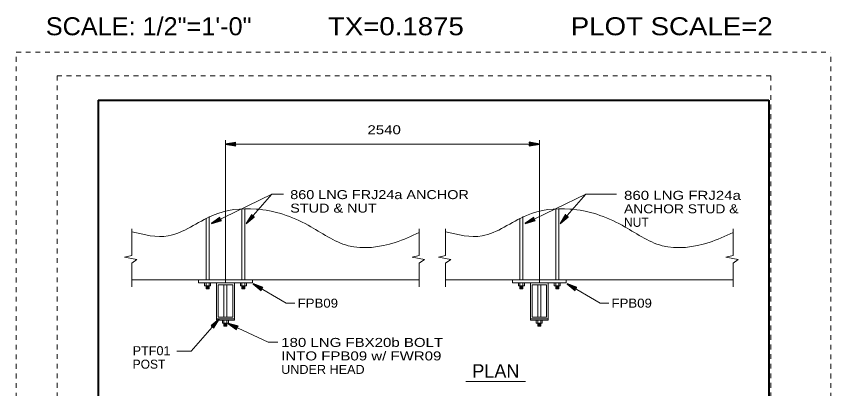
# Model space of a CAD drawing. Extents: x 1370 to 1396.2, y -905.5 to -882.8.
# Drawn here: x 1370 to 1387, y -890.51 to -882.75 of the extents above; entities that cross this region are included whole.
import ezdxf
from ezdxf.enums import TextEntityAlignment as Align

# ---------------------------------------------------------------- set-up
doc = ezdxf.new("R2010")
doc.units = 0
doc.header["$LTSCALE"] = 0.075
doc.linetypes.add('DOTTED', pattern=[1.5, 0.3, -1.2])
for name, color, linetype, lineweight in [('2', 7, 'Continuous', 13), ('3', 7, 'Continuous', 13), ('4', 7, 'Continuous', 13), ('5', 7, 'Continuous', 13), ('6', 7, 'Continuous', 13), ('61', 7, 'DOTTED', 13), ('62', 7, 'DOTTED', 13), ('63', 7, 'Continuous', 40)]:
    doc.layers.add(name, color=color, linetype=linetype, lineweight=lineweight)
doc.layers.add('8', color=7, linetype='Continuous')
doc.layers.add('9', color=7, linetype='Continuous')

msp = doc.modelspace()

# ---------------------------------------------------------------- linework, layer by layer
at = {"layer": '2'}
for p, q in [((1372.40917, -888.24742), (1374.36675, -888.24742)), ((1373.80425, -888.30992), (1373.80425, -888.24742)), ((1374.36675, -888.24742), (1378.41017, -888.24742)), ((1374.92925, -888.30992), (1374.92925, -888.24742)), ((1378.96033, -888.24742), (1380.91792, -888.24742)), ((1380.35542, -888.30992), (1380.35542, -888.24742)), ((1380.91792, -888.24742), (1384.96133, -888.24742)), ((1381.48042, -888.30992), (1381.48042, -888.24742)), ((1373.80425, -888.30992), (1374.92925, -888.30992)), ((1373.92925, -888.37242), (1373.92925, -888.30992)), ((1373.92925, -888.37242), (1374.05425, -888.37242)), ((1373.96058, -888.43492), (1373.96058, -888.30992)), ((1374.02308, -888.43492), (1374.02308, -888.30992)), ((1374.05425, -888.37242), (1374.05425, -888.30992)), ((1374.17925, -889.08492), (1374.17925, -888.30992)), ((1374.21675, -889.02242), (1374.21675, -888.34742)), ((1374.21675, -888.34742), (1374.51675, -888.34742)), ((1374.33492, -889.02242), (1374.33492, -888.34742)), ((1374.39742, -889.02242), (1374.39742, -888.34742)), ((1374.51675, -889.02242), (1374.51675, -888.34742)), ((1374.55425, -889.08492), (1374.55425, -888.30992)), ((1374.67925, -888.37242), (1374.67925, -888.30992)), ((1374.67925, -888.37242), (1374.80425, -888.37242)), ((1374.71058, -888.43492), (1374.71058, -888.30992)), ((1374.77308, -888.43492), (1374.77308, -888.30992)), ((1374.80425, -888.37242), (1374.80425, -888.30992)), ((1380.35542, -888.30992), (1381.48042, -888.30992)), ((1380.48042, -888.37242), (1380.48042, -888.30992)), ((1380.48042, -888.37242), (1380.60542, -888.37242)), ((1380.51175, -888.43492), (1380.51175, -888.30992)), ((1380.57425, -888.43492), (1380.57425, -888.30992)), ((1380.60542, -888.37242), (1380.60542, -888.30992)), ((1380.73042, -889.08492), (1380.73042, -888.30992)), ((1380.76792, -889.02242), (1380.76792, -888.34742)), ((1380.76792, -888.34742), (1381.06792, -888.34742)), ((1380.88608, -889.02242), (1380.88608, -888.34742)), ((1380.94858, -889.02242), (1380.94858, -888.34742)), ((1381.06792, -889.02242), (1381.06792, -888.34742)), ((1381.10542, -889.08492), (1381.10542, -888.30992)), ((1381.23042, -888.37242), (1381.23042, -888.30992)), ((1381.23042, -888.37242), (1381.35542, -888.37242)), ((1381.26175, -888.43492), (1381.26175, -888.30992)), ((1381.32425, -888.43492), (1381.32425, -888.30992)), ((1381.35542, -888.37242), (1381.35542, -888.30992)), ((1373.96058, -888.43492), (1374.02308, -888.43492)), ((1374.71058, -888.43492), (1374.77308, -888.43492)), ((1380.51175, -888.43492), (1380.57425, -888.43492)), ((1381.26175, -888.43492), (1381.32425, -888.43492)), ((1374.17925, -889.05992), (1374.55425, -889.05992)), ((1374.17925, -889.08492), (1374.55425, -889.08492)), ((1374.21675, -889.02242), (1374.51675, -889.02242)), ((1374.30358, -889.14742), (1374.30358, -889.08492)), ((1374.33492, -889.20992), (1374.33492, -889.08492)), ((1374.39742, -889.20992), (1374.39742, -889.08492)), ((1374.42858, -889.14742), (1374.42858, -889.08492)), ((1380.73042, -889.05992), (1381.10542, -889.05992)), ((1380.73042, -889.08492), (1381.10542, -889.08492)), ((1380.76792, -889.02242), (1381.06792, -889.02242)), ((1380.85475, -889.14742), (1380.85475, -889.08492)), ((1380.88608, -889.20992), (1380.88608, -889.08492)), ((1380.94858, -889.20992), (1380.94858, -889.08492)), ((1380.97975, -889.14742), (1380.97975, -889.08492)), ((1374.30358, -889.14742), (1374.42858, -889.14742)), ((1374.33492, -889.20992), (1374.39742, -889.20992)), ((1380.85475, -889.14742), (1380.97975, -889.14742)), ((1380.88608, -889.20992), (1380.94858, -889.20992))]:
    msp.add_line(p, q, dxfattribs=at)
for points in [[(1372.40917, -887.24533), (1373.17108, -887.33033), (1374.09675, -886.90575), (1375.00442, -886.76983), (1376.09358, -887.10942), (1376.92858, -887.53408), (1377.90875, -887.46625), (1378.41017, -887.26233)], [(1378.96033, -887.24533), (1379.72225, -887.33033), (1380.64792, -886.90575), (1381.55558, -886.76983), (1382.64475, -887.10942), (1383.47975, -887.53408), (1384.45992, -887.46625), (1384.96133, -887.26233)]]:
    msp.add_spline(points, degree=3, dxfattribs=at)
at = {"layer": '3'}
msp.add_line((1379.38192, -890.36617), (1380.632, -890.36617), dxfattribs=at)
at = {"layer": '4'}
for p, q in [((1374.36675, -885.41575), (1380.919, -885.41575)), ((1375.33525, -886.45817), (1374.07292, -887.07267)), ((1381.88642, -886.45817), (1380.62408, -887.07267)), ((1372.40917, -887.73958), (1372.40917, -887.18392)), ((1378.41017, -887.73958), (1378.41017, -887.18392)), ((1378.96033, -887.73958), (1378.96033, -887.18392)), ((1384.96133, -887.73958), (1384.96133, -887.18392)), ((1372.40917, -888.39183), (1372.40917, -887.89658)), ((1378.41017, -888.39183), (1378.41017, -887.89658)), ((1378.96033, -888.39183), (1378.96033, -887.89658)), ((1384.96133, -888.39183), (1384.96133, -887.89658)), ((1373.96058, -888.38808), (1374.02308, -888.38808)), ((1373.96058, -888.40375), (1374.02308, -888.40375)), ((1373.96058, -888.41933), (1374.02308, -888.41933)), ((1374.71058, -888.38808), (1374.77308, -888.38808)), ((1374.71058, -888.40375), (1374.77308, -888.40375)), ((1374.71058, -888.41933), (1374.77308, -888.41933)), ((1380.51175, -888.38808), (1380.57425, -888.38808)), ((1380.51175, -888.40375), (1380.57425, -888.40375)), ((1380.51175, -888.41933), (1380.57425, -888.41933)), ((1381.26175, -888.38808), (1381.32425, -888.38808)), ((1381.26175, -888.40375), (1381.32425, -888.40375)), ((1381.26175, -888.41933), (1381.32425, -888.41933)), ((1374.33492, -889.16308), (1374.39742, -889.16308)), ((1374.33492, -889.17875), (1374.39742, -889.17875)), ((1374.33492, -889.19433), (1374.39742, -889.19433)), ((1375.25508, -889.54267), (1374.4205, -889.15633)), ((1380.88608, -889.16308), (1380.94858, -889.16308)), ((1380.88608, -889.17875), (1380.94858, -889.17875)), ((1380.88608, -889.19433), (1380.94858, -889.19433)), ((1375.461, -889.54267), (1375.25508, -889.54267))]:
    msp.add_line(p, q, dxfattribs=at)
at = {"layer": '4', "lineweight": 25}
for points in [[(1374.57975, -885.45175), (1374.57825, -885.44725), (1374.57675, -885.44275), (1374.57525, -885.43825), (1374.57375, -885.43375), (1374.57375, -885.42925), (1374.57375, -885.42775), (1374.57375, -885.42475), (1374.57225, -885.42175), (1374.57225, -885.41875), (1374.57225, -885.41575), (1374.57225, -885.41125), (1374.57375, -885.40525), (1374.57375, -885.40225), (1374.57375, -885.39625), (1374.57675, -885.39025), (1374.57825, -885.38575), (1374.57825, -885.38275), (1374.57975, -885.38125), (1374.36675, -885.41575), (1374.57975, -885.45175), (1374.56775, -885.44275), (1374.56625, -885.39025), (1374.40575, -885.41575), (1374.56775, -885.44275), (1374.55875, -885.43375), (1374.55575, -885.40075), (1374.44325, -885.41575), (1374.55875, -885.43375), (1374.54975, -885.42625), (1374.54525, -885.40675), (1374.48075, -885.41575), (1374.54975, -885.42625), (1374.54225, -885.41875), (1374.53925, -885.41125), (1374.51375, -885.41575), (1374.54225, -885.41875)], [(1380.706, -885.37975), (1380.7075, -885.38425), (1380.709, -885.38875), (1380.7105, -885.39325), (1380.712, -885.39775), (1380.712, -885.40225), (1380.712, -885.40375), (1380.712, -885.40675), (1380.7135, -885.40975), (1380.7135, -885.41275), (1380.7135, -885.41575), (1380.7135, -885.42025), (1380.712, -885.42625), (1380.712, -885.42925), (1380.712, -885.43525), (1380.709, -885.44125), (1380.7075, -885.44575), (1380.7075, -885.44875), (1380.706, -885.45025), (1380.919, -885.41575), (1380.706, -885.37975), (1380.718, -885.38875), (1380.7195, -885.44125), (1380.88, -885.41575), (1380.718, -885.38875), (1380.727, -885.39775), (1380.73, -885.43075), (1380.8425, -885.41575), (1380.727, -885.39775), (1380.736, -885.40525), (1380.7405, -885.42475), (1380.805, -885.41575), (1380.736, -885.40525), (1380.7435, -885.41275), (1380.7465, -885.42025), (1380.772, -885.41575), (1380.7435, -885.41275)], [(1374.96842, -886.93367), (1374.96408, -886.93183), (1374.95967, -886.93), (1374.95533, -886.92825), (1374.95092, -886.92642), (1374.9475, -886.92342), (1374.94642, -886.92242), (1374.94417, -886.9205), (1374.94092, -886.91967), (1374.93867, -886.91767), (1374.93642, -886.91567), (1374.933, -886.91275), (1374.92942, -886.90767), (1374.92717, -886.90567), (1374.92267, -886.90175), (1374.92008, -886.8955), (1374.91767, -886.89142), (1374.91542, -886.8895), (1374.91533, -886.88733), (1374.80133, -887.07058), (1374.96842, -886.93367), (1374.95375, -886.93683), (1374.91325, -886.90342), (1374.827, -887.04117), (1374.95375, -886.93683), (1374.94108, -886.93767), (1374.91425, -886.91825), (1374.85158, -887.01292), (1374.94108, -886.93767), (1374.9295, -886.93958), (1374.91183, -886.93008), (1374.87625, -886.98467), (1374.9295, -886.93958), (1374.91892, -886.94025), (1374.91133, -886.93758), (1374.89792, -886.95975), (1374.91892, -886.94025)], [(1381.51958, -886.93367), (1381.51525, -886.93183), (1381.51083, -886.93), (1381.5065, -886.92825), (1381.50208, -886.92642), (1381.49867, -886.92342), (1381.49758, -886.92242), (1381.49533, -886.9205), (1381.49208, -886.91967), (1381.48983, -886.91767), (1381.48758, -886.91567), (1381.48417, -886.91275), (1381.48058, -886.90767), (1381.47833, -886.90567), (1381.47383, -886.90175), (1381.47125, -886.8955), (1381.46883, -886.89142), (1381.46658, -886.8895), (1381.4665, -886.88733), (1381.3525, -887.07058), (1381.51958, -886.93367), (1381.50492, -886.93683), (1381.46442, -886.90342), (1381.37817, -887.04117), (1381.50492, -886.93683), (1381.49225, -886.93767), (1381.46542, -886.91825), (1381.40275, -887.01292), (1381.49225, -886.93767), (1381.48067, -886.93958), (1381.463, -886.93008), (1381.42742, -886.98467), (1381.48067, -886.93958), (1381.47008, -886.94025), (1381.4625, -886.93758), (1381.44908, -886.95975), (1381.47008, -886.94025)], [(1374.28017, -887.01183), (1374.27683, -887.00842), (1374.27358, -887.005), (1374.27025, -887.00167), (1374.26692, -886.99825), (1374.26492, -886.99417), (1374.26425, -886.99283), (1374.263, -886.99017), (1374.26033, -886.98808), (1374.259, -886.98542), (1374.25767, -886.98275), (1374.25575, -886.97867), (1374.25442, -886.97258), (1374.25317, -886.96992), (1374.2505, -886.9645), (1374.25058, -886.95783), (1374.24992, -886.95308), (1374.24867, -886.95042), (1374.24933, -886.94842), (1374.07292, -887.07267), (1374.28017, -887.01183), (1374.2655, -887.009), (1374.24117, -886.96242), (1374.108, -887.05558), (1374.2655, -887.009), (1374.25342, -887.00483), (1374.23625, -886.97642), (1374.14167, -887.03917), (1374.25342, -887.00483), (1374.24208, -887.002), (1374.2295, -886.98642), (1374.17542, -887.02275), (1374.24208, -887.002), (1374.232, -886.99858), (1374.22608, -886.99308), (1374.20508, -887.00833), (1374.232, -886.99858)], [(1380.83133, -887.01183), (1380.828, -887.00842), (1380.82475, -887.005), (1380.82142, -887.00167), (1380.81808, -886.99825), (1380.81608, -886.99417), (1380.81542, -886.99283), (1380.81417, -886.99017), (1380.8115, -886.98808), (1380.81017, -886.98542), (1380.80883, -886.98275), (1380.80692, -886.97867), (1380.80558, -886.97258), (1380.80433, -886.96992), (1380.80167, -886.9645), (1380.80175, -886.95783), (1380.80108, -886.95308), (1380.79983, -886.95042), (1380.8005, -886.94842), (1380.62408, -887.07267), (1380.83133, -887.01183), (1380.81667, -887.009), (1380.79233, -886.96242), (1380.65917, -887.05558), (1380.81667, -887.009), (1380.80458, -887.00483), (1380.78742, -886.97642), (1380.69283, -887.03917), (1380.80458, -887.00483), (1380.79325, -887.002), (1380.78067, -886.98642), (1380.72658, -887.02275), (1380.79325, -887.002), (1380.78317, -886.99858), (1380.77725, -886.99308), (1380.75625, -887.00833), (1380.78317, -886.99858)], [(1375.11342, -888.46608), (1375.11442, -888.4615), (1375.11542, -888.45683), (1375.11633, -888.45217), (1375.11733, -888.44758), (1375.11958, -888.44367), (1375.12042, -888.44233), (1375.12192, -888.43975), (1375.12208, -888.43642), (1375.12358, -888.43383), (1375.12517, -888.43125), (1375.12742, -888.42733), (1375.13175, -888.42292), (1375.13325, -888.42033), (1375.13625, -888.41517), (1375.14192, -888.4115), (1375.1455, -888.40842), (1375.147, -888.40575), (1375.149, -888.40525), (1374.94775, -888.3275), (1375.11342, -888.46608), (1375.10758, -888.45225), (1375.13283, -888.40617), (1374.98142, -888.34717), (1375.10758, -888.45225), (1375.10442, -888.44), (1375.1185, -888.41), (1375.01375, -888.36608), (1375.10442, -888.44), (1375.10042, -888.42892), (1375.10642, -888.40983), (1375.04617, -888.38508), (1375.10042, -888.42892), (1375.09775, -888.41867), (1375.09892, -888.41067), (1375.07467, -888.40175), (1375.09775, -888.41867)], [(1381.66458, -888.46608), (1381.66558, -888.4615), (1381.66658, -888.45683), (1381.6675, -888.45217), (1381.6685, -888.44758), (1381.67075, -888.44367), (1381.67158, -888.44233), (1381.67308, -888.43975), (1381.67325, -888.43642), (1381.67475, -888.43383), (1381.67633, -888.43125), (1381.67858, -888.42733), (1381.68292, -888.42292), (1381.68442, -888.42033), (1381.68742, -888.41517), (1381.69308, -888.4115), (1381.69667, -888.40842), (1381.69817, -888.40575), (1381.70017, -888.40525), (1381.49892, -888.3275), (1381.66458, -888.46608), (1381.65875, -888.45225), (1381.684, -888.40617), (1381.53258, -888.34717), (1381.65875, -888.45225), (1381.65558, -888.44), (1381.66967, -888.41), (1381.56492, -888.36608), (1381.65558, -888.44), (1381.65158, -888.42892), (1381.65758, -888.40983), (1381.59733, -888.38508), (1381.65158, -888.42892), (1381.64892, -888.41867), (1381.65008, -888.41067), (1381.62583, -888.40175), (1381.64892, -888.41867)], [(1374.06475, -889.20433), (1374.06917, -889.20625), (1374.0735, -889.20808), (1374.07783, -889.20992), (1374.08225, -889.21183), (1374.08558, -889.21483), (1374.08675, -889.21575), (1374.089, -889.21775), (1374.09225, -889.21867), (1374.09442, -889.22067), (1374.09667, -889.22267), (1374.10008, -889.22558), (1374.10358, -889.23075), (1374.10583, -889.23267), (1374.11033, -889.23667), (1374.11283, -889.24292), (1374.11517, -889.247), (1374.11742, -889.249), (1374.11758, -889.25108), (1374.233, -889.06883), (1374.06475, -889.20433), (1374.0795, -889.20133), (1374.11975, -889.23508), (1374.20717, -889.098), (1374.0795, -889.20133), (1374.09217, -889.20058), (1374.11883, -889.22025), (1374.18225, -889.12608), (1374.09217, -889.20058), (1374.10375, -889.19883), (1374.12133, -889.20842), (1374.15742, -889.15417), (1374.10375, -889.19883), (1374.11433, -889.19817), (1374.12192, -889.20092), (1374.1355, -889.17883), (1374.11433, -889.19817)], [(1374.59867, -889.2785), (1374.59917, -889.27375), (1374.59975, -889.26908), (1374.60025, -889.26433), (1374.60075, -889.25958), (1374.60267, -889.2555), (1374.60333, -889.25417), (1374.60458, -889.25142), (1374.6045, -889.24808), (1374.60575, -889.24542), (1374.607, -889.24267), (1374.60892, -889.23858), (1374.61275, -889.23375), (1374.614, -889.231), (1374.6165, -889.22558), (1374.62175, -889.22142), (1374.625, -889.21792), (1374.62633, -889.21525), (1374.62825, -889.2145), (1374.4205, -889.15633), (1374.59867, -889.2785), (1374.59158, -889.26525), (1374.61225, -889.217), (1374.45592, -889.17275), (1374.59158, -889.26525), (1374.58717, -889.25333), (1374.59833, -889.22208), (1374.48992, -889.1885), (1374.58717, -889.25333), (1374.58217, -889.24275), (1374.58625, -889.22317), (1374.52392, -889.20425), (1374.58217, -889.24275), (1374.5785, -889.23275), (1374.57892, -889.22475), (1374.55392, -889.21808), (1374.5785, -889.23275)]]:
    msp.add_lwpolyline(points, dxfattribs=at)
at = {"layer": '4'}
for points in [[(1375.57633, -886.45817), (1375.33525, -886.45817), (1374.80133, -887.07058)], [(1382.532, -886.45817), (1381.88642, -886.45817), (1381.3525, -887.07058)], [(1372.40917, -887.73958), (1372.26067, -887.77583), (1372.51875, -887.82425), (1372.40917, -887.89658)], [(1378.41017, -887.73958), (1378.26167, -887.77583), (1378.51975, -887.82425), (1378.41017, -887.89658)], [(1378.96033, -887.73958), (1378.81183, -887.77583), (1379.06992, -887.82425), (1378.96033, -887.89658)], [(1384.96133, -887.73958), (1384.81283, -887.77583), (1385.07092, -887.82425), (1384.96133, -887.89658)], [(1375.8175, -888.73042), (1375.63667, -888.73042), (1374.94775, -888.3275)], [(1382.36867, -888.73042), (1382.18783, -888.73042), (1381.49892, -888.3275)], [(1373.35458, -889.72958), (1373.64742, -889.72958), (1374.233, -889.06883)]]:
    msp.add_lwpolyline(points, dxfattribs=at)
at = {"layer": '5'}
for p, q in [((1374.71058, -888.24742), (1374.71058, -886.76758)), ((1374.77308, -888.24742), (1374.77308, -886.76092)), ((1381.26175, -888.24742), (1381.26175, -886.76758)), ((1381.32425, -888.24742), (1381.32425, -886.76092)), ((1373.96058, -888.24742), (1373.96058, -886.96242)), ((1374.02308, -888.24742), (1374.02308, -886.92383)), ((1380.51175, -888.24742), (1380.51175, -886.96242)), ((1380.57425, -888.24742), (1380.57425, -886.92383))]:
    msp.add_line(p, q, dxfattribs=at)
at = {"layer": '6'}
for p, q in [((1374.36675, -888.30992), (1374.36675, -885.337)), ((1380.91792, -888.30992), (1380.91792, -885.337))]:
    msp.add_line(p, q, dxfattribs=at)
at = {"layer": '61'}
for p, q in [((1385.75, -883.995), (1370.85, -883.995)), ((1370.85, -883.995), (1370.85, -904.63)), ((1385.75, -883.995), (1385.75, -904.63))]:
    msp.add_line(p, q, dxfattribs=at)
at = {"layer": '62'}
for p, q in [((1370, -905.5), (1370, -883.5)), ((1370, -883.5), (1387, -883.5)), ((1387, -905.5), (1387, -883.5))]:
    msp.add_line(p, q, dxfattribs=at)
at = {"layer": '63'}
for p, q in [((1371.70833, -884.5), (1371.70833, -904.5)), ((1371.70833, -884.5), (1385.70833, -884.5)), ((1385.70833, -884.5), (1385.70833, -904.5))]:
    msp.add_line(p, q, dxfattribs=at)

# ---------------------------------------------------------------- texts
at = {"layer": '3'}
msp.add_text('PLAN', height=0.2812, dxfattribs=at).set_placement((1379.519, -890.28567))
at = {"layer": '8'}
for s, width, p in [('2540', 1.25, (1377.33017, -885.21217)), ('860 LNG FRJ24a ANCHOR', 1.2, (1375.718, -886.56375)), ('860 LNG FRJ24a', 1.25, (1382.68667, -886.57842)), ('STUD & NUT', 1.2, (1375.718, -886.84492)), ('ANCHOR STUD &', 1.15, (1382.68667, -886.85958)), ('FPB09', 1.1, (1375.873, -888.82592)), ('FPB09', 1.1, (1382.42417, -888.82592)), ('180 LNG FBX20b BOLT', 1.25, (1375.52967, -889.64433)), ('PTF01', 1.05, (1372.429, -889.81625)), ('INTO FPB09 w/ FWR09', 1.25, (1375.52967, -889.9255)), ('UNDER HEAD', 1.05, (1375.52967, -890.20667))]:
    msp.add_text(s, height=0.1875, dxfattribs=dict(at, width=width)).set_placement(p)
for s, p in [('NUT', (1382.68667, -887.14075)), ('POST', (1372.429, -890.09742))]:
    msp.add_text(s, height=0.1875, dxfattribs=at).set_placement(p)
at = {"layer": '9'}
for s, width, p in [('SCALE: 1/2"=1\'-0"', 1.05, (1372.76367, -883.14883)), ('TX=0.1875', 1.15, (1377.92333, -883.14883)), ('PLOT SCALE=2', 1.15, (1383.68129, -883.14883))]:
    msp.add_text(s, height=0.375, dxfattribs=dict(at, width=width)).set_placement(p, align=Align.CENTER)

doc.saveas('drawing.dxf')
